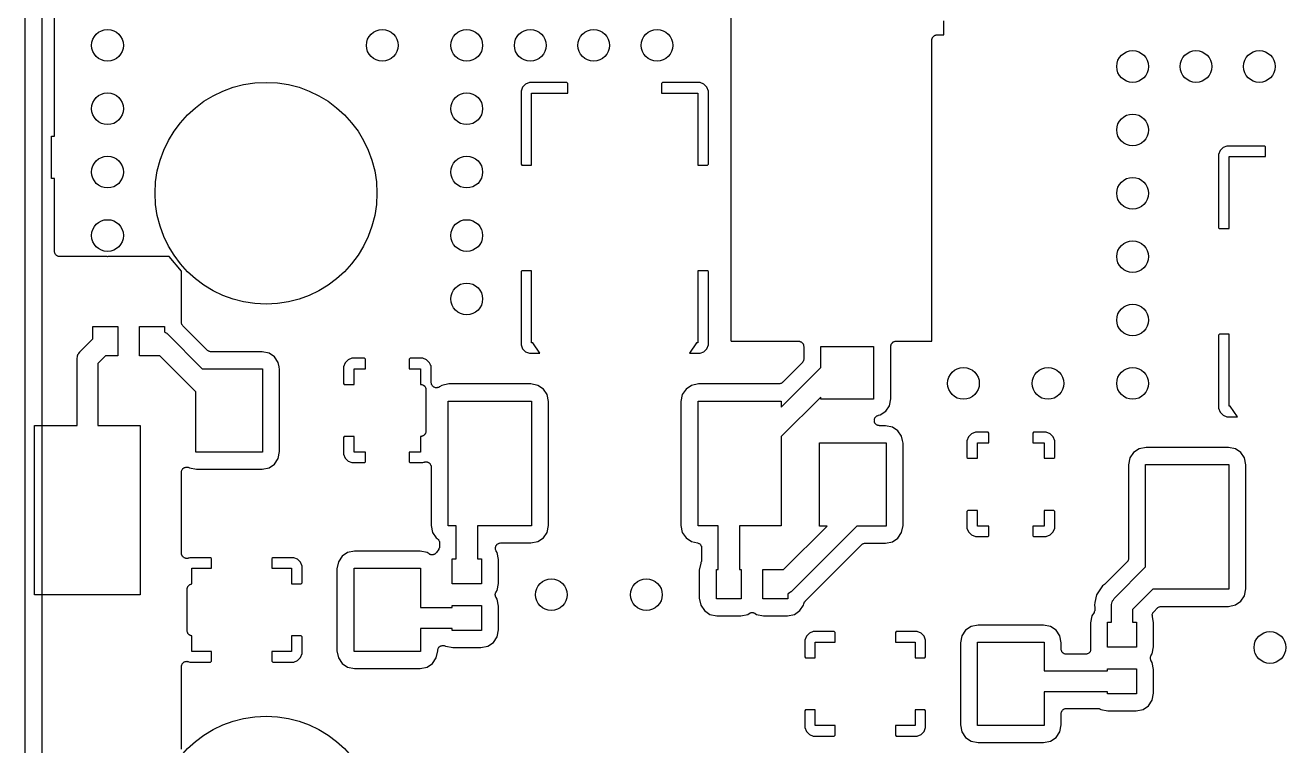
# Model space of a CAD drawing. Extents: x 126.9 to 152.5, y -81.4 to -55.8.
# Drawn here: x 126.9 to 142.05, y -71.41 to -62.75 of the extents above; entities that cross this region are included whole.
import ezdxf

# ---------------------------------------------------------------- set-up
doc = ezdxf.new("R2010")
doc.units = 0
doc.header["$MEASUREMENT"] = 0
doc.layers.add('BLACK', color=7, linetype='CONTINUOUS')

msp = doc.modelspace()

# ---------------------------------------------------------------- linework, layer by layer
at = {"layer": 'BLACK', "linetype": 'CONTINUOUS'}
for p, q in [((126.9, -80.0122), (126.9, -57.1478)), ((127.1, -57.1587), (127.1, -80.0056)), ((127.252, -64.0842), (127.252, -57.1776)), ((135.382, -62.3525), (135.382, -66.5417)), ((137.938, -62.865), (137.938, -62.6975)), ((137.832, -62.8716), (137.837, -62.8688)), ((137.837, -62.8688), (137.842, -62.8679)), ((137.842, -62.8679), (137.847, -62.866)), ((137.847, -62.866), (137.853, -62.866)), ((137.853, -62.866), (137.858, -62.865)), ((137.858, -62.865), (137.938, -62.865)), ((137.795, -62.9285), (137.796, -62.923)), ((137.795, -66.5417), (137.795, -62.9285)), ((137.796, -62.9175), (137.798, -62.9123)), ((137.796, -62.923), (137.796, -62.9175)), ((137.798, -62.9123), (137.799, -62.9068)), ((137.799, -62.9068), (137.802, -62.902)), ((137.802, -62.902), (137.804, -62.8968)), ((137.804, -62.8968), (137.807, -62.8925)), ((137.807, -62.8925), (137.81, -62.8877)), ((137.81, -62.8877), (137.814, -62.8841)), ((137.814, -62.8841), (137.818, -62.8799)), ((137.818, -62.8799), (137.822, -62.8771)), ((137.822, -62.8771), (137.827, -62.8735)), ((137.827, -62.8735), (137.832, -62.8716)), ((132.914, -63.4596), (132.878, -63.4954)), ((132.96, -63.4403), (132.914, -63.4596)), ((133.411, -63.4403), (132.96, -63.4403)), ((133.422, -63.4507), (133.411, -63.4403)), ((133.422, -63.5673), (133.422, -63.4507)), ((134.559, -63.4403), (134.548, -63.4507)), ((134.548, -63.4507), (134.548, -63.5673)), ((135.01, -63.4403), (134.559, -63.4403)), ((135.056, -63.4596), (135.01, -63.4403)), ((135.092, -63.4954), (135.056, -63.4596)), ((132.878, -63.4954), (132.859, -63.542)), ((132.859, -63.542), (132.859, -64.4218)), ((132.986, -64.4322), (132.986, -63.5673)), ((132.986, -63.5673), (133.422, -63.5673)), ((134.548, -63.5673), (134.984, -63.5673)), ((134.984, -63.5673), (134.984, -64.4322)), ((135.111, -63.542), (135.092, -63.4954)), ((135.111, -64.4218), (135.111, -63.542)), ((127.216, -64.5922), (127.216, -64.0842)), ((127.216, -64.0842), (127.252, -64.0842)), ((141.296, -64.2216), (141.26, -64.2574)), ((141.342, -64.2023), (141.296, -64.2216)), ((141.793, -64.2023), (141.342, -64.2023)), ((141.804, -64.2127), (141.793, -64.2023)), ((141.804, -64.3293), (141.804, -64.2127)), ((141.26, -64.2574), (141.241, -64.304)), ((141.241, -64.304), (141.241, -65.1838)), ((141.368, -65.1942), (141.368, -64.3293)), ((141.368, -64.3293), (141.804, -64.3293)), ((132.859, -64.4218), (132.869, -64.4322)), ((132.869, -64.4322), (132.986, -64.4322)), ((134.984, -64.4322), (135.101, -64.4322)), ((135.101, -64.4322), (135.111, -64.4218)), ((127.252, -64.5922), (127.216, -64.5922)), ((127.252, -65.4685), (127.252, -64.5922)), ((141.241, -65.1838), (141.251, -65.1942)), ((141.251, -65.1942), (141.368, -65.1942)), ((127.253, -65.474), (127.252, -65.4685)), ((127.253, -65.4795), (127.253, -65.474)), ((127.255, -65.4847), (127.253, -65.4795)), ((127.256, -65.4902), (127.255, -65.4847)), ((127.259, -65.495), (127.256, -65.4902)), ((127.261, -65.5002), (127.259, -65.495)), ((127.264, -65.5045), (127.261, -65.5002)), ((127.267, -65.5093), (127.264, -65.5045)), ((127.272, -65.5129), (127.267, -65.5093)), ((127.275, -65.5171), (127.272, -65.5129)), ((127.28, -65.5199), (127.275, -65.5171)), ((127.284, -65.5235), (127.28, -65.5199)), ((127.289, -65.5254), (127.284, -65.5235)), ((127.294, -65.5282), (127.289, -65.5254)), ((127.3, -65.5291), (127.294, -65.5282)), ((127.305, -65.531), (127.3, -65.5291)), ((127.31, -65.531), (127.305, -65.531)), ((127.316, -65.532), (127.31, -65.531)), ((127.883, -65.532), (127.316, -65.532)), ((127.889, -65.533), (127.883, -65.532)), ((127.895, -65.532), (127.889, -65.533)), ((128.631, -65.532), (127.895, -65.532)), ((128.778, -65.7077), (128.631, -65.532)), ((128.778, -66.3212), (128.778, -65.7077)), ((132.869, -65.7022), (132.859, -65.7126)), ((132.859, -65.7126), (132.859, -66.5923)), ((132.986, -65.7022), (132.869, -65.7022)), ((132.986, -66.5416), (132.986, -65.7022)), ((134.984, -65.7022), (134.984, -66.5416)), ((135.101, -65.7022), (134.984, -65.7022)), ((135.111, -65.7126), (135.101, -65.7022)), ((135.111, -66.5923), (135.111, -65.7126)), ((128.778, -66.3239), (128.778, -66.3212)), ((128.778, -66.3267), (128.778, -66.3239)), ((128.78, -66.3347), (128.778, -66.3267)), ((128.782, -66.3429), (128.78, -66.3347)), ((128.783, -66.3453), (128.782, -66.3429)), ((128.784, -66.348), (128.783, -66.3453)), ((128.789, -66.3548), (128.784, -66.348)), ((128.793, -66.362), (128.789, -66.3548)), ((127.713, -66.5212), (127.713, -66.373)), ((127.713, -66.373), (128.013, -66.373)), ((128.013, -66.373), (128.013, -66.723)), ((128.273, -66.723), (128.273, -66.373)), ((128.273, -66.373), (128.573, -66.373)), ((128.573, -66.373), (128.573, -66.435)), ((128.573, -66.435), (128.585, -66.4437)), ((128.585, -66.4437), (128.6, -66.4519)), ((128.6, -66.4519), (128.603, -66.4561)), ((128.603, -66.4561), (128.605, -66.4577)), ((128.605, -66.4577), (129.028, -66.8807)), ((128.795, -66.3638), (128.793, -66.362)), ((128.797, -66.3661), (128.795, -66.3638)), ((129.088, -66.657), (128.797, -66.3661)), ((141.251, -66.4642), (141.241, -66.4746)), ((141.241, -66.4746), (141.241, -67.3543)), ((141.368, -66.4642), (141.251, -66.4642)), ((141.368, -67.3036), (141.368, -66.4642)), ((127.557, -66.6768), (127.713, -66.5212)), ((129.09, -66.6586), (129.088, -66.657)), ((132.859, -66.5923), (132.878, -66.639)), ((132.878, -66.639), (132.914, -66.6747)), ((132.986, -66.5436), (132.984, -66.5416)), ((132.984, -66.5416), (132.986, -66.5416)), ((132.986, -66.567), (132.986, -66.5436)), ((133.001, -66.567), (132.986, -66.567)), ((133.086, -66.694), (133.001, -66.567)), ((134.969, -66.567), (134.884, -66.694)), ((134.984, -66.567), (134.969, -66.567)), ((134.984, -66.5416), (134.986, -66.5416)), ((134.986, -66.5416), (134.984, -66.5436)), ((134.984, -66.5436), (134.984, -66.567)), ((135.056, -66.6747), (135.092, -66.639)), ((135.092, -66.639), (135.111, -66.5923)), ((135.382, -66.5417), (135.383, -66.547)), ((135.383, -66.547), (135.388, -66.548)), ((135.388, -66.548), (136.193, -66.548)), ((136.193, -66.548), (136.198, -66.549)), ((136.198, -66.549), (136.204, -66.549)), ((136.204, -66.549), (136.209, -66.5509)), ((136.209, -66.5509), (136.215, -66.5518)), ((136.215, -66.5518), (136.219, -66.5546)), ((136.219, -66.5546), (136.225, -66.5565)), ((136.225, -66.5565), (136.229, -66.5601)), ((136.229, -66.5601), (136.234, -66.5629)), ((136.234, -66.5629), (136.237, -66.5671)), ((136.237, -66.5671), (136.241, -66.5707)), ((136.241, -66.5707), (136.244, -66.5755)), ((136.244, -66.5755), (136.248, -66.5797)), ((136.248, -66.5797), (136.25, -66.585)), ((136.25, -66.585), (136.253, -66.5898)), ((136.253, -66.5898), (136.253, -66.5953)), ((136.253, -66.5953), (136.255, -66.6005)), ((136.255, -66.6005), (136.255, -66.606)), ((136.255, -66.606), (136.256, -66.6115)), ((136.256, -66.6115), (136.256, -66.7625)), ((136.462, -66.8665), (136.462, -66.6115)), ((136.462, -66.6115), (137.096, -66.6115)), ((137.096, -66.6115), (137.096, -67.2465)), ((137.302, -66.6115), (137.303, -66.606)), ((137.302, -67.2402), (137.302, -66.6115)), ((137.303, -66.6005), (137.305, -66.5953)), ((137.303, -66.606), (137.303, -66.6005)), ((137.305, -66.5898), (137.308, -66.585)), ((137.305, -66.5953), (137.305, -66.5898)), ((137.308, -66.585), (137.31, -66.5797)), ((137.31, -66.5797), (137.314, -66.5755)), ((137.314, -66.5755), (137.317, -66.5707)), ((137.317, -66.5707), (137.321, -66.5671)), ((137.321, -66.5671), (137.324, -66.5629)), ((137.324, -66.5629), (137.329, -66.5601)), ((137.329, -66.5601), (137.333, -66.5565)), ((137.333, -66.5565), (137.339, -66.5546)), ((137.339, -66.5546), (137.343, -66.5518)), ((137.343, -66.5518), (137.349, -66.5509)), ((137.349, -66.5509), (137.354, -66.549)), ((137.354, -66.549), (137.36, -66.549)), ((137.36, -66.549), (137.365, -66.548)), ((137.365, -66.548), (137.789, -66.548)), ((137.789, -66.548), (137.794, -66.547)), ((137.794, -66.547), (137.795, -66.5417)), ((127.523, -66.7524), (127.527, -66.7365)), ((127.523, -66.7579), (127.523, -66.7524)), ((127.523, -66.7606), (127.523, -66.7579)), ((127.523, -67.564), (127.523, -66.7606)), ((127.527, -66.7365), (127.53, -66.7204)), ((127.53, -66.7204), (127.533, -66.7156)), ((127.533, -66.7156), (127.534, -66.7103)), ((127.534, -66.7103), (127.543, -66.6968)), ((127.543, -66.6968), (127.552, -66.6826)), ((127.552, -66.6826), (127.556, -66.6791)), ((127.556, -66.6791), (127.557, -66.6768)), ((127.865, -66.723), (127.773, -66.8151)), ((128.013, -66.723), (127.865, -66.723)), ((128.517, -66.723), (128.273, -66.723)), ((128.952, -67.1578), (128.517, -66.723)), ((129.092, -66.6607), (129.09, -66.6586)), ((129.099, -66.6649), (129.092, -66.6607)), ((129.106, -66.6696), (129.099, -66.6649)), ((129.108, -66.6704), (129.106, -66.6696)), ((129.111, -66.6717), (129.108, -66.6704)), ((129.119, -66.6732), (129.111, -66.6717)), ((129.127, -66.6753), (129.119, -66.6732)), ((129.13, -66.6751), (129.127, -66.6753)), ((129.132, -66.6756), (129.13, -66.6751)), ((129.746, -66.6756), (129.132, -66.6756)), ((129.83, -66.6923), (129.746, -66.6756)), ((129.896, -66.7365), (129.83, -66.6923)), ((129.94, -66.8027), (129.896, -66.7365)), ((129.951, -66.8552), (129.94, -66.8027)), ((130.744, -66.8088), (130.725, -66.8555)), ((130.78, -66.7731), (130.744, -66.8088)), ((130.827, -66.7537), (130.78, -66.7731)), ((130.978, -66.7537), (130.827, -66.7537)), ((130.988, -66.7642), (130.978, -66.7537)), ((130.988, -66.8807), (130.988, -66.7642)), ((131.526, -66.7537), (131.515, -66.7642)), ((131.515, -66.7642), (131.515, -66.8807)), ((131.677, -66.7537), (131.526, -66.7537)), ((131.724, -66.7731), (131.677, -66.7537)), ((131.76, -66.8088), (131.724, -66.7731)), ((131.77, -66.8339), (131.76, -66.8088)), ((132.914, -66.6747), (132.96, -66.694)), ((132.96, -66.694), (133.086, -66.694)), ((134.884, -66.694), (135.01, -66.694)), ((135.01, -66.694), (135.056, -66.6747)), ((136.238, -66.8074), (136.001, -67.0443)), ((136.239, -66.8052), (136.238, -66.8074)), ((136.241, -66.8034), (136.239, -66.8052)), ((136.246, -66.7962), (136.241, -66.8034)), ((136.25, -66.7894), (136.246, -66.7962)), ((136.251, -66.7867), (136.25, -66.7894)), ((136.253, -66.7843), (136.251, -66.7867)), ((136.254, -66.7761), (136.253, -66.7843)), ((136.256, -66.7681), (136.254, -66.7761)), ((136.256, -66.7625), (136.256, -66.7653)), ((136.256, -66.7653), (136.256, -66.7681)), ((127.773, -66.8151), (127.773, -67.564)), ((129.028, -66.8807), (129.752, -66.8807)), ((129.752, -66.8807), (129.752, -67.8815)), ((129.957, -66.887), (129.951, -66.8552)), ((129.957, -67.8752), (129.957, -66.887)), ((130.725, -66.8555), (130.725, -67.057)), ((130.852, -67.0674), (130.852, -66.8807)), ((130.852, -66.8807), (130.988, -66.8807)), ((131.515, -66.8807), (131.652, -66.8807)), ((131.652, -66.8807), (131.652, -67.0674)), ((131.772, -66.8374), (131.77, -66.8339)), ((131.774, -66.8414), (131.772, -66.8374)), ((131.778, -66.8467), (131.774, -66.8414)), ((131.779, -66.8479), (131.778, -66.8467)), ((131.779, -67.0454), (131.779, -66.8479)), ((135.987, -67.3415), (136.462, -66.8665)), ((130.725, -67.057), (130.735, -67.0674)), ((130.735, -67.0674), (130.852, -67.0674)), ((131.652, -67.0674), (131.657, -67.0684)), ((131.657, -67.0684), (131.663, -67.0684)), ((131.663, -67.0684), (131.668, -67.0703)), ((131.668, -67.0703), (131.674, -67.0713)), ((131.674, -67.0713), (131.679, -67.074)), ((131.679, -67.074), (131.684, -67.0759)), ((131.684, -67.0759), (131.688, -67.0795)), ((131.688, -67.0795), (131.693, -67.0823)), ((131.693, -67.0823), (131.696, -67.0865)), ((131.696, -67.0865), (131.701, -67.0901)), ((131.701, -67.0901), (131.703, -67.0949)), ((131.703, -67.0949), (131.707, -67.0992)), ((131.707, -67.0992), (131.709, -67.1044)), ((131.709, -67.1044), (131.712, -67.1092)), ((131.712, -67.1092), (131.713, -67.1147)), ((131.779, -67.0474), (131.779, -67.0454)), ((131.779, -67.0495), (131.779, -67.0474)), ((131.781, -67.0583), (131.779, -67.0495)), ((131.783, -67.0671), (131.781, -67.0583)), ((131.784, -67.0689), (131.783, -67.0671)), ((131.784, -67.0709), (131.784, -67.0689)), ((131.789, -67.0784), (131.784, -67.0709)), ((131.794, -67.0862), (131.789, -67.0784)), ((131.795, -67.0875), (131.794, -67.0862)), ((131.797, -67.0893), (131.795, -67.0875)), ((131.804, -67.0946), (131.797, -67.0893)), ((131.811, -67.1004), (131.804, -67.0946)), ((131.813, -67.1011), (131.811, -67.1004)), ((131.814, -67.1023), (131.813, -67.1011)), ((131.823, -67.1048), (131.814, -67.1023)), ((131.831, -67.1079), (131.823, -67.1048)), ((131.834, -67.1079), (131.831, -67.1079)), ((131.836, -67.1085), (131.834, -67.1079)), ((131.845, -67.1079), (131.836, -67.1085)), ((131.854, -67.1079), (131.845, -67.1079)), ((131.856, -67.1072), (131.854, -67.1079)), ((131.858, -67.1071), (131.856, -67.1072)), ((131.866, -67.1034), (131.858, -67.1071)), ((131.874, -67.1004), (131.866, -67.1034)), ((131.876, -67.099), (131.874, -67.1004)), ((131.878, -67.0982), (131.876, -67.099)), ((131.905, -67.0797), (131.878, -67.0982)), ((131.99, -67.0629), (131.905, -67.0797)), ((132.978, -67.0629), (131.99, -67.0629)), ((133.062, -67.0797), (132.978, -67.0629)), ((133.128, -67.1239), (133.062, -67.0797)), ((134.908, -67.0797), (134.842, -67.1239)), ((134.992, -67.0629), (134.908, -67.0797)), ((135.956, -67.0629), (134.992, -67.0629)), ((135.959, -67.0624), (135.956, -67.0629)), ((135.961, -67.0627), (135.959, -67.0624)), ((135.969, -67.0605), (135.961, -67.0627)), ((135.978, -67.0591), (135.969, -67.0605)), ((135.98, -67.0577), (135.978, -67.0591)), ((135.983, -67.057), (135.98, -67.0577)), ((135.99, -67.0522), (135.983, -67.057)), ((135.997, -67.0481), (135.99, -67.0522)), ((135.999, -67.0459), (135.997, -67.0481)), ((136.001, -67.0443), (135.999, -67.0459)), ((128.952, -67.8815), (128.952, -67.1578)), ((131.713, -67.1147), (131.715, -67.1199)), ((131.715, -67.1199), (131.715, -67.1255)), ((131.715, -67.1255), (131.716, -67.1309)), ((131.716, -67.1309), (131.716, -67.6313)), ((133.173, -67.1901), (133.128, -67.1239)), ((133.189, -67.2743), (133.173, -67.1901)), ((134.797, -67.1901), (134.781, -67.2743)), ((134.842, -67.1239), (134.797, -67.1901)), ((136.462, -67.2201), (135.987, -67.6951)), ((136.462, -67.2465), (136.462, -67.2201)), ((137.096, -67.2465), (136.462, -67.2465)), ((137.285, -67.3245), (137.302, -67.2402)), ((131.983, -68.7692), (131.983, -67.2681)), ((131.983, -67.2681), (132.984, -67.2681)), ((132.984, -67.2681), (132.984, -68.7692)), ((133.189, -68.763), (133.189, -67.2743)), ((134.781, -67.2743), (134.781, -68.763)), ((134.986, -68.7692), (134.986, -67.2681)), ((134.986, -67.2681), (135.987, -67.2681)), ((135.987, -67.2681), (135.987, -67.3415)), ((137.175, -67.4349), (137.241, -67.3907)), ((137.241, -67.3907), (137.285, -67.3245)), ((141.241, -67.3543), (141.26, -67.401)), ((141.26, -67.401), (141.296, -67.4367)), ((141.368, -67.3056), (141.366, -67.3036)), ((141.366, -67.3036), (141.368, -67.3036)), ((141.368, -67.329), (141.368, -67.3056)), ((141.383, -67.329), (141.368, -67.329)), ((141.468, -67.456), (141.383, -67.329)), ((127.013, -69.596), (127.013, -67.564)), ((127.013, -67.564), (127.523, -67.564)), ((127.773, -67.564), (128.283, -67.564)), ((128.283, -67.564), (128.283, -69.596)), ((137.104, -67.5025), (137.105, -67.4963)), ((137.105, -67.5072), (137.104, -67.5025)), ((137.105, -67.4901), (137.106, -67.4855)), ((137.105, -67.4963), (137.105, -67.4901)), ((137.105, -67.5121), (137.105, -67.5072)), ((137.107, -67.518), (137.105, -67.5121)), ((137.106, -67.4855), (137.107, -67.4807)), ((137.107, -67.4807), (137.11, -67.4752)), ((137.108, -67.5241), (137.107, -67.518)), ((137.111, -67.5283), (137.108, -67.5241)), ((137.11, -67.4752), (137.112, -67.4693)), ((137.112, -67.5328), (137.111, -67.5283)), ((137.112, -67.4693), (137.115, -67.4656)), ((137.116, -67.5376), (137.112, -67.5328)), ((137.115, -67.4656), (137.118, -67.4613)), ((137.12, -67.5429), (137.116, -67.5376)), ((137.118, -67.4613), (137.122, -67.4572)), ((137.123, -67.546), (137.12, -67.5429)), ((137.122, -67.4572), (137.126, -67.4524)), ((137.126, -67.5497), (137.123, -67.546)), ((137.126, -67.4524), (137.131, -67.45)), ((137.132, -67.5528), (137.126, -67.5497)), ((137.131, -67.45), (137.134, -67.4468)), ((137.137, -67.5568), (137.132, -67.5528)), ((137.134, -67.4468), (137.14, -67.4445)), ((137.141, -67.5583), (137.137, -67.5568)), ((137.14, -67.4445), (137.146, -67.4414)), ((137.146, -67.5607), (137.141, -67.5583)), ((137.146, -67.4414), (137.15, -67.4406)), ((137.152, -67.5618), (137.146, -67.5607)), ((137.15, -67.4406), (137.155, -67.4388)), ((137.158, -67.5638), (137.152, -67.5618)), ((137.155, -67.4388), (137.175, -67.4349)), ((137.163, -67.5637), (137.158, -67.5638)), ((137.167, -67.5646), (137.163, -67.5637)), ((137.239, -67.5646), (137.167, -67.5646)), ((137.323, -67.5813), (137.239, -67.5646)), ((141.296, -67.4367), (141.342, -67.456)), ((141.342, -67.456), (141.468, -67.456)), ((130.735, -67.6948), (130.725, -67.7052)), ((130.725, -67.7052), (130.725, -67.9068)), ((130.852, -67.6948), (130.735, -67.6948)), ((130.852, -67.8815), (130.852, -67.6948)), ((131.657, -67.6938), (131.652, -67.6948)), ((131.652, -67.6948), (131.652, -67.8815)), ((131.663, -67.6938), (131.657, -67.6938)), ((131.668, -67.6919), (131.663, -67.6938)), ((131.674, -67.691), (131.668, -67.6919)), ((131.679, -67.6882), (131.674, -67.691)), ((131.684, -67.6863), (131.679, -67.6882)), ((131.688, -67.6827), (131.684, -67.6863)), ((131.693, -67.68), (131.688, -67.6827)), ((131.696, -67.6757), (131.693, -67.68)), ((131.701, -67.6721), (131.696, -67.6757)), ((131.703, -67.6673), (131.701, -67.6721)), ((131.707, -67.6631), (131.703, -67.6673)), ((131.709, -67.6578), (131.707, -67.6631)), ((131.712, -67.653), (131.709, -67.6578)), ((131.713, -67.6476), (131.712, -67.653)), ((131.715, -67.6423), (131.713, -67.6476)), ((131.716, -67.6313), (131.715, -67.6368)), ((131.715, -67.6368), (131.715, -67.6423)), ((135.987, -67.6951), (135.987, -68.7692)), ((137.389, -67.6255), (137.323, -67.5813)), ((137.433, -67.6917), (137.389, -67.6255)), ((137.444, -67.7442), (137.433, -67.6917)), ((138.237, -67.6978), (138.218, -67.7445)), ((138.273, -67.6621), (138.237, -67.6978)), ((138.32, -67.6427), (138.273, -67.6621)), ((138.471, -67.6427), (138.32, -67.6427)), ((138.481, -67.6532), (138.471, -67.6427)), ((138.481, -67.7697), (138.481, -67.6532)), ((139.019, -67.6427), (139.008, -67.6532)), ((139.008, -67.6532), (139.008, -67.7697)), ((139.17, -67.6427), (139.019, -67.6427)), ((139.217, -67.6621), (139.17, -67.6427)), ((139.253, -67.6978), (139.217, -67.6621)), ((139.272, -67.7445), (139.253, -67.6978)), ((136.445, -68.7705), (136.445, -67.7697)), ((136.445, -67.7697), (137.245, -67.7697)), ((137.245, -67.7697), (137.245, -68.7705)), ((137.45, -67.776), (137.444, -67.7442)), ((137.45, -68.7642), (137.45, -67.776)), ((138.218, -67.7445), (138.218, -67.946)), ((138.345, -67.9564), (138.345, -67.7697)), ((138.345, -67.7697), (138.481, -67.7697)), ((139.008, -67.7697), (139.145, -67.7697)), ((139.145, -67.7697), (139.145, -67.9564)), ((139.272, -67.946), (139.272, -67.7445)), ((140.287, -67.8417), (140.221, -67.8859)), ((140.372, -67.8249), (140.287, -67.8417)), ((141.36, -67.8249), (140.372, -67.8249)), ((141.444, -67.8417), (141.36, -67.8249)), ((141.51, -67.8859), (141.444, -67.8417)), ((129.752, -67.8815), (128.952, -67.8815)), ((129.896, -68.0257), (129.94, -67.9595)), ((129.94, -67.9595), (129.957, -67.8752)), ((130.725, -67.9068), (130.744, -67.9534)), ((130.744, -67.9534), (130.78, -67.9892)), ((130.78, -67.9892), (130.827, -68.0085)), ((130.827, -68.0085), (130.978, -68.0085)), ((130.988, -67.8815), (130.852, -67.8815)), ((130.978, -68.0085), (130.988, -67.9981)), ((130.988, -67.9981), (130.988, -67.8815)), ((131.652, -67.8815), (131.515, -67.8815)), ((131.515, -67.8815), (131.515, -67.9981)), ((131.515, -67.9981), (131.526, -68.0085)), ((131.526, -68.0085), (131.677, -68.0085)), ((131.677, -68.0085), (131.691, -68.003)), ((131.691, -68.003), (131.697, -68.0015)), ((131.697, -68.0015), (131.704, -67.9991)), ((131.704, -67.9991), (131.708, -67.9991)), ((131.708, -67.9991), (131.712, -67.9982)), ((131.712, -67.9982), (131.719, -67.9991)), ((131.719, -67.9991), (131.726, -67.9991)), ((131.726, -67.9991), (131.73, -68.0006)), ((131.73, -68.0006), (131.734, -68.0011)), ((131.734, -68.0011), (131.74, -68.0043)), ((131.74, -68.0043), (131.747, -68.0067)), ((131.747, -68.0067), (131.75, -68.0094)), ((131.75, -68.0094), (131.753, -68.0113)), ((131.753, -68.0113), (131.758, -68.0164)), ((131.758, -68.0164), (131.763, -68.0209)), ((131.763, -68.0209), (131.766, -68.0245)), ((138.218, -67.946), (138.228, -67.9564)), ((138.228, -67.9564), (138.345, -67.9564)), ((139.145, -67.9564), (139.262, -67.9564)), ((139.262, -67.9564), (139.272, -67.946)), ((140.177, -67.9521), (140.16, -68.0363)), ((140.221, -67.8859), (140.177, -67.9521)), ((141.555, -67.9521), (141.51, -67.8859)), ((141.571, -68.0363), (141.555, -67.9521)), ((128.778, -68.1204), (128.78, -68.1117)), ((128.778, -68.1225), (128.778, -68.1204)), ((128.778, -68.1246), (128.778, -68.1225)), ((128.778, -69.0976), (128.778, -68.1246)), ((128.78, -68.1117), (128.782, -68.1029)), ((128.782, -68.1029), (128.783, -68.101)), ((128.783, -68.099), (128.788, -68.0915)), ((128.783, -68.101), (128.783, -68.099)), ((128.788, -68.0915), (128.793, -68.0838)), ((128.793, -68.0838), (128.794, -68.0824)), ((128.794, -68.0824), (128.796, -68.0807)), ((128.796, -68.0807), (128.803, -68.0754)), ((128.803, -68.0754), (128.81, -68.0696)), ((128.81, -68.0696), (128.812, -68.0689)), ((128.812, -68.0689), (128.813, -68.0676)), ((128.813, -68.0676), (128.822, -68.0651)), ((128.822, -68.0651), (128.83, -68.062)), ((128.83, -68.062), (128.833, -68.062)), ((128.833, -68.062), (128.835, -68.0615)), ((128.835, -68.0615), (128.844, -68.062)), ((128.844, -68.062), (128.853, -68.062)), ((128.853, -68.062), (128.854, -68.0628)), ((128.854, -68.0628), (128.857, -68.0629)), ((128.857, -68.0629), (128.865, -68.0665)), ((128.865, -68.0665), (128.873, -68.0696)), ((128.873, -68.0696), (128.874, -68.0698)), ((128.874, -68.0698), (128.958, -68.0867)), ((128.958, -68.0867), (129.746, -68.0867)), ((129.746, -68.0867), (129.83, -68.0699)), ((129.83, -68.0699), (129.896, -68.0257)), ((131.766, -68.0245), (131.768, -68.0276)), ((131.768, -68.0276), (131.771, -68.034)), ((131.771, -68.034), (131.774, -68.04)), ((131.774, -68.04), (131.775, -68.0441)), ((131.775, -68.0441), (131.777, -68.0479)), ((131.777, -68.0479), (131.777, -68.0549)), ((131.777, -68.0549), (131.778, -68.0617)), ((131.778, -68.0617), (131.778, -68.763)), ((140.16, -68.0363), (140.16, -69.1578)), ((140.365, -69.2617), (140.365, -68.0301)), ((140.365, -68.0301), (141.366, -68.0301)), ((141.366, -68.0301), (141.366, -69.5312)), ((141.571, -69.525), (141.571, -68.0363)), ((138.228, -68.5838), (138.218, -68.5942)), ((138.218, -68.5942), (138.218, -68.7958)), ((138.345, -68.5838), (138.228, -68.5838)), ((138.345, -68.7705), (138.345, -68.5838)), ((139.145, -68.5838), (139.145, -68.7705)), ((139.262, -68.5838), (139.145, -68.5838)), ((139.272, -68.5942), (139.262, -68.5838)), ((139.272, -68.7958), (139.272, -68.5942)), ((131.778, -68.763), (131.795, -68.8473)), ((132.08, -68.7692), (131.983, -68.7692)), ((132.08, -69.166), (132.08, -68.7692)), ((132.984, -68.7692), (132.334, -68.7692)), ((132.334, -68.7692), (132.334, -69.166)), ((133.173, -68.8473), (133.189, -68.763)), ((134.781, -68.763), (134.797, -68.8473)), ((135.229, -68.7692), (134.986, -68.7692)), ((135.229, -69.294), (135.229, -68.7692)), ((135.987, -68.7692), (135.483, -68.7692)), ((135.483, -68.7692), (135.483, -69.294)), ((136.012, -69.294), (136.536, -68.7705)), ((136.895, -68.7705), (136.105, -69.5607)), ((136.536, -68.7705), (136.445, -68.7705)), ((137.245, -68.7705), (136.895, -68.7705)), ((137.433, -68.8485), (137.45, -68.7642)), ((138.481, -68.7705), (138.345, -68.7705)), ((138.481, -68.8871), (138.481, -68.7705)), ((139.145, -68.7705), (139.008, -68.7705)), ((139.008, -68.7705), (139.008, -68.8871)), ((131.795, -68.8473), (131.839, -68.9134)), ((131.839, -68.9134), (131.852, -68.9218)), ((131.852, -68.9218), (131.858, -68.928)), ((131.858, -68.928), (131.865, -68.9337)), ((133.062, -68.9576), (133.128, -68.9134)), ((133.128, -68.9134), (133.173, -68.8473)), ((134.797, -68.8473), (134.842, -68.9134)), ((134.842, -68.9134), (134.908, -68.9576)), ((137.323, -68.9589), (137.389, -68.9147)), ((137.389, -68.9147), (137.433, -68.8485)), ((138.218, -68.7958), (138.237, -68.8424)), ((138.237, -68.8424), (138.273, -68.8782)), ((138.273, -68.8782), (138.32, -68.8975)), ((138.32, -68.8975), (138.471, -68.8975)), ((138.471, -68.8975), (138.481, -68.8871)), ((139.008, -68.8871), (139.019, -68.8975)), ((139.019, -68.8975), (139.17, -68.8975)), ((139.17, -68.8975), (139.217, -68.8782)), ((139.217, -68.8782), (139.253, -68.8424)), ((139.253, -68.8424), (139.272, -68.7958)), ((130.858, -69.0733), (130.774, -69.0901)), ((131.646, -69.0733), (130.858, -69.0733)), ((131.73, -69.0901), (131.646, -69.0733)), ((131.869, -69.0495), (131.843, -69.0891)), ((131.865, -68.9337), (131.866, -68.9356)), ((131.866, -68.9356), (131.868, -68.937)), ((131.868, -68.937), (131.872, -68.9451)), ((131.872, -69.0425), (131.869, -69.0495)), ((131.872, -68.9451), (131.876, -68.9528)), ((131.876, -69.0359), (131.872, -69.0425)), ((131.876, -68.9528), (131.877, -68.9549)), ((131.877, -69.0325), (131.876, -69.0359)), ((131.877, -68.9549), (131.877, -68.9568)), ((131.877, -68.9568), (131.878, -68.9657)), ((131.878, -69.0293), (131.877, -69.0325)), ((131.878, -68.9657), (131.88, -68.9746)), ((131.879, -69.0217), (131.878, -69.0293)), ((131.88, -69.0142), (131.879, -69.0217)), ((131.88, -68.9746), (131.88, -69.0142)), ((132.55, -69.031), (132.551, -69.029)), ((132.551, -69.0399), (132.55, -69.031)), ((132.551, -69.0269), (132.554, -69.0184)), ((132.551, -69.029), (132.551, -69.0269)), ((132.551, -69.0489), (132.551, -69.0399)), ((132.551, -69.0509), (132.551, -69.0489)), ((132.552, -69.053), (132.551, -69.0509)), ((132.555, -69.0612), (132.552, -69.053)), ((132.554, -69.0184), (132.556, -69.0098)), ((132.558, -69.0696), (132.555, -69.0612)), ((132.556, -69.0098), (132.558, -69.0081)), ((132.558, -69.0061), (132.564, -68.9993)), ((132.558, -69.0081), (132.558, -69.0061)), ((132.56, -69.0712), (132.558, -69.0696)), ((132.561, -69.0732), (132.56, -69.0712)), ((132.57, -69.088), (132.561, -69.0732)), ((132.564, -68.9993), (132.569, -68.992)), ((132.569, -68.992), (132.571, -68.9909)), ((132.571, -68.9909), (132.572, -68.9892)), ((132.572, -68.9892), (132.58, -68.9848)), ((132.58, -68.9848), (132.588, -68.9798)), ((132.588, -68.9798), (132.59, -68.9793)), ((132.59, -68.9793), (132.592, -68.9782)), ((132.592, -68.9782), (132.6, -68.9767)), ((132.6, -68.9767), (132.609, -68.9745)), ((132.609, -68.9745), (132.611, -68.9748)), ((132.611, -68.9748), (132.613, -68.9744)), ((132.613, -68.9744), (132.978, -68.9744)), ((132.978, -68.9744), (133.062, -68.9576)), ((134.908, -68.9576), (134.978, -68.9716)), ((134.978, -68.9716), (134.988, -68.9753)), ((134.988, -68.9753), (134.997, -68.9789)), ((134.997, -68.9789), (134.998, -68.9793)), ((134.998, -68.9793), (134.998, -68.9796)), ((134.998, -68.9796), (135.006, -68.9864)), ((135.006, -68.9864), (135.014, -68.993)), ((135.014, -68.993), (135.014, -68.9937)), ((135.014, -68.9937), (135.015, -68.9941)), ((135.015, -68.9941), (135.02, -69.0032)), ((135.02, -69.0032), (135.025, -69.0121)), ((135.025, -69.0121), (135.025, -69.0128)), ((135.025, -69.0128), (135.026, -69.0135)), ((135.026, -69.0135), (135.027, -69.0237)), ((135.027, -69.0237), (135.029, -69.0339)), ((135.029, -69.0339), (135.029, -69.1796)), ((136.275, -69.673), (136.954, -68.9943)), ((136.954, -68.9943), (136.956, -68.9927)), ((136.956, -68.9927), (136.958, -68.9905)), ((136.958, -68.9905), (136.965, -68.9864)), ((136.965, -68.9864), (136.972, -68.9816)), ((136.972, -68.9816), (136.975, -68.9809)), ((136.975, -68.9809), (136.977, -68.9795)), ((136.977, -68.9795), (136.986, -68.9781)), ((136.986, -68.9781), (136.994, -68.9759)), ((136.994, -68.9759), (136.996, -68.9761)), ((136.996, -68.9761), (136.999, -68.9757)), ((136.999, -68.9757), (137.239, -68.9757)), ((137.239, -68.9757), (137.323, -68.9589)), ((128.779, -69.1044), (128.778, -69.0976)), ((128.78, -69.1113), (128.779, -69.1044)), ((128.781, -69.1152), (128.78, -69.1113)), ((128.782, -69.1193), (128.781, -69.1152)), ((128.785, -69.1253), (128.782, -69.1193)), ((128.788, -69.1317), (128.785, -69.1253)), ((128.791, -69.1348), (128.788, -69.1317)), ((128.793, -69.1384), (128.791, -69.1348)), ((128.798, -69.1428), (128.793, -69.1384)), ((128.803, -69.1479), (128.798, -69.1428)), ((128.807, -69.1499), (128.803, -69.1479)), ((128.81, -69.1525), (128.807, -69.1499)), ((128.816, -69.1549), (128.81, -69.1525)), ((128.822, -69.1581), (128.816, -69.1549)), ((128.827, -69.1587), (128.822, -69.1581)), ((128.83, -69.1601), (128.827, -69.1587)), ((128.837, -69.1601), (128.83, -69.1601)), ((128.844, -69.161), (128.837, -69.1601)), ((128.848, -69.1601), (128.844, -69.161)), ((128.853, -69.1601), (128.848, -69.1601)), ((128.859, -69.1577), (128.853, -69.1601)), ((128.866, -69.1562), (128.859, -69.1577)), ((128.877, -69.1515), (128.866, -69.1562)), ((129.128, -69.1515), (128.877, -69.1515)), ((129.139, -69.1619), (129.128, -69.1515)), ((129.139, -69.2785), (129.139, -69.1619)), ((129.876, -69.1515), (129.865, -69.1619)), ((129.865, -69.1619), (129.865, -69.2785)), ((130.127, -69.1515), (129.876, -69.1515)), ((130.173, -69.1708), (130.127, -69.1515)), ((130.209, -69.2066), (130.173, -69.1708)), ((130.228, -69.2532), (130.209, -69.2066)), ((130.664, -69.2005), (130.647, -69.2848)), ((130.708, -69.1343), (130.664, -69.2005)), ((130.774, -69.0901), (130.708, -69.1343)), ((131.755, -69.1066), (131.73, -69.0901)), ((131.76, -69.1089), (131.755, -69.1066)), ((131.764, -69.1119), (131.76, -69.1089)), ((131.77, -69.1133), (131.764, -69.1119)), ((131.775, -69.1155), (131.77, -69.1133)), ((131.78, -69.1159), (131.775, -69.1155)), ((131.786, -69.1172), (131.78, -69.1159)), ((131.791, -69.1166), (131.786, -69.1172)), ((131.797, -69.1169), (131.791, -69.1166)), ((131.802, -69.1154), (131.797, -69.1169)), ((131.808, -69.1148), (131.802, -69.1154)), ((131.813, -69.1123), (131.808, -69.1148)), ((131.818, -69.1108), (131.813, -69.1123)), ((131.823, -69.1075), (131.818, -69.1108)), ((131.828, -69.105), (131.823, -69.1075)), ((131.831, -69.101), (131.828, -69.105)), ((131.836, -69.0977), (131.831, -69.101)), ((131.839, -69.0931), (131.836, -69.0977)), ((131.843, -69.0891), (131.839, -69.0931)), ((132.032, -69.466), (132.032, -69.166)), ((132.032, -69.166), (132.08, -69.166)), ((132.334, -69.166), (132.382, -69.166)), ((132.382, -69.166), (132.382, -69.466)), ((132.587, -69.1723), (132.57, -69.088)), ((132.587, -69.4597), (132.587, -69.1723)), ((135.018, -69.216), (135.001, -69.3003)), ((135.021, -69.208), (135.018, -69.2149)), ((135.018, -69.2149), (135.018, -69.216)), ((135.025, -69.2014), (135.021, -69.208)), ((135.026, -69.1979), (135.025, -69.2014)), ((135.027, -69.1947), (135.026, -69.1979)), ((135.028, -69.1871), (135.027, -69.1947)), ((135.029, -69.1796), (135.028, -69.1871)), ((140.142, -69.2027), (139.878, -69.4661)), ((140.143, -69.2004), (140.142, -69.2027)), ((140.145, -69.1986), (140.143, -69.2004)), ((140.15, -69.1914), (140.145, -69.1986)), ((140.154, -69.1846), (140.15, -69.1914)), ((140.155, -69.1819), (140.154, -69.1846)), ((140.156, -69.1795), (140.155, -69.1819)), ((140.158, -69.1713), (140.156, -69.1795)), ((140.16, -69.1633), (140.158, -69.1713)), ((140.16, -69.1578), (140.16, -69.1605)), ((140.16, -69.1605), (140.16, -69.1633)), ((128.902, -69.4662), (128.902, -69.2785)), ((128.902, -69.2785), (129.139, -69.2785)), ((129.865, -69.2785), (130.101, -69.2785)), ((130.101, -69.2785), (130.101, -69.4652)), ((130.228, -69.4548), (130.228, -69.2532)), ((130.647, -69.2848), (130.647, -70.273)), ((130.852, -70.2793), (130.852, -69.2785)), ((130.852, -69.2785), (131.652, -69.2785)), ((131.652, -69.2785), (131.652, -69.749)), ((135.001, -69.3003), (135.001, -69.6377)), ((135.206, -69.644), (135.206, -69.294)), ((135.206, -69.294), (135.229, -69.294)), ((135.483, -69.294), (135.506, -69.294)), ((135.506, -69.294), (135.506, -69.644)), ((135.766, -69.4426), (135.766, -69.294)), ((135.766, -69.294), (136.012, -69.294)), ((139.991, -69.6365), (140.365, -69.2617)), ((128.847, -69.5287), (128.848, -69.5232)), ((128.847, -70.0291), (128.847, -69.5287)), ((128.848, -69.5177), (128.85, -69.5124)), ((128.848, -69.5232), (128.848, -69.5177)), ((128.85, -69.5124), (128.851, -69.507)), ((128.851, -69.507), (128.854, -69.5022)), ((128.854, -69.5022), (128.855, -69.4969)), ((128.855, -69.4969), (128.859, -69.4927)), ((128.859, -69.4927), (128.862, -69.4879)), ((128.862, -69.4879), (128.866, -69.4843)), ((128.866, -69.4843), (128.87, -69.48)), ((128.87, -69.48), (128.874, -69.4773)), ((128.874, -69.4773), (128.879, -69.4737)), ((128.879, -69.4737), (128.884, -69.4718)), ((128.884, -69.4718), (128.889, -69.469)), ((128.889, -69.469), (128.894, -69.4681)), ((128.894, -69.4681), (128.899, -69.4662)), ((128.899, -69.4662), (128.902, -69.4662)), ((130.101, -69.4652), (130.218, -69.4652)), ((130.218, -69.4652), (130.228, -69.4548)), ((132.382, -69.466), (132.032, -69.466)), ((132.57, -69.544), (132.587, -69.4597)), ((135.764, -69.4469), (135.766, -69.4426)), ((135.764, -69.4911), (135.764, -69.4469)), ((135.766, -69.4954), (135.764, -69.4911)), ((135.766, -69.644), (135.766, -69.4954)), ((139.847, -69.4887), (139.775, -69.5962)), ((139.869, -69.474), (139.847, -69.4887)), ((139.873, -69.4697), (139.869, -69.474)), ((139.878, -69.4661), (139.873, -69.4697)), ((140.45, -69.5312), (140.206, -69.7748)), ((141.366, -69.5312), (140.45, -69.5312)), ((141.555, -69.6093), (141.571, -69.525)), ((128.283, -69.596), (127.013, -69.596)), ((132.549, -69.5891), (132.55, -69.5851)), ((132.549, -69.596), (132.549, -69.5891)), ((132.549, -69.6029), (132.549, -69.596)), ((132.55, -69.6069), (132.549, -69.6029)), ((132.55, -69.5809), (132.553, -69.5746)), ((132.55, -69.5851), (132.55, -69.5809)), ((132.55, -69.6111), (132.55, -69.6069)), ((132.553, -69.6174), (132.55, -69.6111)), ((132.553, -69.5746), (132.555, -69.5679)), ((132.555, -69.6241), (132.553, -69.6174)), ((132.555, -69.5679), (132.558, -69.5645)), ((132.558, -69.6275), (132.555, -69.6241)), ((132.558, -69.5645), (132.559, -69.5607)), ((132.559, -69.6313), (132.558, -69.6275)), ((132.559, -69.5607), (132.57, -69.544)), ((132.57, -69.648), (132.559, -69.6313)), ((132.587, -69.7323), (132.57, -69.648)), ((135.001, -69.6377), (135.018, -69.722)), ((135.506, -69.644), (135.206, -69.644)), ((136.066, -69.644), (135.766, -69.644)), ((136.071, -69.5845), (136.066, -69.5858)), ((136.066, -69.5858), (136.066, -69.644)), ((136.085, -69.575), (136.071, -69.5845)), ((136.099, -69.5667), (136.085, -69.575)), ((136.103, -69.5624), (136.099, -69.5667)), ((136.105, -69.5607), (136.103, -69.5624)), ((136.264, -69.6889), (136.266, -69.6858)), ((136.266, -69.6847), (136.267, -69.6835)), ((136.266, -69.6858), (136.266, -69.6847)), ((136.267, -69.6835), (136.268, -69.6827)), ((136.268, -69.6827), (136.272, -69.6781)), ((136.272, -69.6781), (136.275, -69.673)), ((139.775, -69.5962), (139.756, -69.6912)), ((139.96, -69.6962), (139.963, -69.6801)), ((139.963, -69.6801), (139.966, -69.6753)), ((139.966, -69.6753), (139.967, -69.67)), ((139.967, -69.67), (139.977, -69.6565)), ((139.977, -69.6565), (139.985, -69.6423)), ((139.985, -69.6423), (139.989, -69.6388)), ((139.989, -69.6388), (139.991, -69.6365)), ((141.444, -69.7196), (141.51, -69.6754)), ((141.51, -69.6754), (141.555, -69.6093)), ((131.652, -69.749), (132.032, -69.749)), ((132.032, -69.749), (132.032, -69.726)), ((132.032, -69.726), (132.382, -69.726)), ((132.382, -69.726), (132.382, -70.026)), ((132.587, -70.0197), (132.587, -69.7323)), ((135.018, -69.722), (135.062, -69.7882)), ((135.062, -69.7882), (135.128, -69.8324)), ((135.128, -69.8324), (135.212, -69.8492)), ((135.5, -69.8492), (135.584, -69.8324)), ((135.584, -69.8324), (135.601, -69.8212)), ((135.601, -69.8212), (135.605, -69.8196)), ((135.605, -69.8196), (135.608, -69.8171)), ((135.608, -69.8171), (135.615, -69.8152)), ((135.615, -69.8152), (135.621, -69.8124)), ((135.621, -69.8124), (135.625, -69.8121)), ((135.625, -69.8121), (135.629, -69.8109)), ((135.629, -69.8109), (135.636, -69.8114)), ((135.636, -69.8114), (135.643, -69.8109)), ((135.643, -69.8109), (135.647, -69.8121)), ((135.647, -69.8121), (135.651, -69.8124)), ((135.651, -69.8124), (135.657, -69.8152)), ((135.657, -69.8152), (135.664, -69.8171)), ((135.664, -69.8171), (135.667, -69.8196)), ((135.667, -69.8196), (135.671, -69.8212)), ((135.671, -69.8212), (135.688, -69.8324)), ((135.688, -69.8324), (135.772, -69.8492)), ((136.06, -69.8492), (136.144, -69.8324)), ((136.144, -69.8324), (136.21, -69.7882)), ((136.21, -69.7882), (136.254, -69.722)), ((136.254, -69.722), (136.258, -69.7063)), ((136.258, -69.7036), (136.261, -69.6961)), ((136.258, -69.705), (136.258, -69.7036)), ((136.258, -69.7063), (136.258, -69.705)), ((136.261, -69.6961), (136.263, -69.6911)), ((136.263, -69.6911), (136.264, -69.6889)), ((139.745, -69.8085), (139.718, -69.85)), ((139.748, -69.8015), (139.745, -69.8085)), ((139.752, -69.795), (139.748, -69.8015)), ((139.756, -69.6912), (139.75, -69.723)), ((139.75, -69.723), (139.755, -69.7489)), ((139.753, -69.7915), (139.752, -69.795)), ((139.754, -69.7883), (139.753, -69.7915)), ((139.755, -69.7807), (139.754, -69.7883)), ((139.755, -69.7489), (139.755, -69.7551)), ((139.755, -69.7551), (139.756, -69.7613)), ((139.756, -69.7732), (139.755, -69.7807)), ((139.756, -69.6912), (139.756, -69.6912)), ((139.756, -69.7613), (139.756, -69.7732)), ((139.956, -69.7121), (139.96, -69.6962)), ((139.956, -69.7176), (139.956, -69.7121)), ((139.956, -69.7203), (139.956, -69.7176)), ((139.956, -69.928), (139.956, -69.7203)), ((140.206, -69.7748), (140.206, -69.928)), ((140.445, -69.8356), (140.448, -69.8271)), ((140.445, -69.8377), (140.445, -69.8356)), ((140.445, -69.8397), (140.445, -69.8377)), ((140.448, -69.8271), (140.451, -69.8184)), ((140.451, -69.8184), (140.452, -69.8167)), ((140.452, -69.8167), (140.453, -69.8147)), ((140.453, -69.8147), (140.458, -69.8077)), ((140.458, -69.8077), (140.463, -69.8003)), ((140.463, -69.8003), (140.509, -69.755)), ((140.509, -69.755), (140.511, -69.7534)), ((140.511, -69.7534), (140.513, -69.7512)), ((140.513, -69.7512), (140.52, -69.7471)), ((140.52, -69.7471), (140.527, -69.7423)), ((140.527, -69.7423), (140.529, -69.7416)), ((140.529, -69.7416), (140.532, -69.7402)), ((140.532, -69.7402), (140.54, -69.7388)), ((140.54, -69.7388), (140.548, -69.7366)), ((140.548, -69.7366), (140.551, -69.7369)), ((140.551, -69.7369), (140.554, -69.7364)), ((140.554, -69.7364), (141.36, -69.7364)), ((141.36, -69.7364), (141.444, -69.7196)), ((135.212, -69.8492), (135.5, -69.8492)), ((135.772, -69.8492), (136.06, -69.8492)), ((138.267, -69.9791), (138.201, -70.0233)), ((138.351, -69.9623), (138.267, -69.9791)), ((139.139, -69.9623), (138.351, -69.9623)), ((139.223, -69.9791), (139.139, -69.9623)), ((139.289, -70.0233), (139.223, -69.9791)), ((139.718, -69.85), (139.701, -69.9343)), ((139.701, -69.9343), (139.701, -70.2217)), ((139.906, -70.228), (139.906, -69.928)), ((139.906, -69.928), (139.956, -69.928)), ((140.206, -69.928), (140.256, -69.928)), ((140.256, -69.928), (140.256, -70.228)), ((140.446, -69.8486), (140.445, -69.8397)), ((140.446, -69.8576), (140.446, -69.8486)), ((140.461, -69.9343), (140.446, -69.8576)), ((140.461, -70.2217), (140.461, -69.9343)), ((128.848, -70.0345), (128.847, -70.0291)), ((128.848, -70.0401), (128.848, -70.0345)), ((128.85, -70.0453), (128.848, -70.0401)), ((128.851, -70.0508), (128.85, -70.0453)), ((128.854, -70.0556), (128.851, -70.0508)), ((128.855, -70.0608), (128.854, -70.0556)), ((128.859, -70.0651), (128.855, -70.0608)), ((128.862, -70.0699), (128.859, -70.0651)), ((128.866, -70.0735), (128.862, -70.0699)), ((128.87, -70.0777), (128.866, -70.0735)), ((128.874, -70.0805), (128.87, -70.0777)), ((128.879, -70.0841), (128.874, -70.0805)), ((128.884, -70.086), (128.879, -70.0841)), ((128.889, -70.0887), (128.884, -70.086)), ((128.894, -70.0897), (128.889, -70.0887)), ((128.899, -70.0916), (128.894, -70.0897)), ((128.902, -70.0916), (128.899, -70.0916)), ((128.902, -70.2793), (128.902, -70.0916)), ((130.101, -70.0926), (130.101, -70.2793)), ((130.218, -70.0926), (130.101, -70.0926)), ((130.228, -70.103), (130.218, -70.0926)), ((130.228, -70.3045), (130.228, -70.103)), ((132.032, -70.003), (131.652, -70.003)), ((131.652, -70.003), (131.652, -70.2793)), ((132.032, -70.026), (132.032, -70.003)), ((132.382, -70.026), (132.032, -70.026)), ((132.526, -70.1702), (132.57, -70.104)), ((132.57, -70.104), (132.587, -70.0197)), ((136.288, -70.0956), (136.268, -70.1422)), ((136.324, -70.0598), (136.288, -70.0956)), ((136.37, -70.0405), (136.324, -70.0598)), ((136.621, -70.0405), (136.37, -70.0405)), ((136.632, -70.0509), (136.621, -70.0405)), ((136.632, -70.1675), (136.632, -70.0509)), ((137.369, -70.0405), (137.358, -70.0509)), ((137.358, -70.0509), (137.358, -70.1675)), ((137.62, -70.0405), (137.369, -70.0405)), ((137.666, -70.0598), (137.62, -70.0405)), ((137.702, -70.0956), (137.666, -70.0598)), ((137.721, -70.1422), (137.702, -70.0956)), ((138.157, -70.0895), (138.14, -70.1738)), ((138.201, -70.0233), (138.157, -70.0895)), ((139.333, -70.0895), (139.289, -70.0233)), ((139.35, -70.1738), (139.333, -70.0895)), ((129.139, -70.2793), (128.902, -70.2793)), ((129.139, -70.3958), (129.139, -70.2793)), ((130.101, -70.2793), (129.865, -70.2793)), ((129.865, -70.2793), (129.865, -70.3958)), ((130.647, -70.273), (130.664, -70.3573)), ((131.652, -70.2793), (130.852, -70.2793)), ((131.84, -70.3573), (131.857, -70.273)), ((131.857, -70.2644), (131.859, -70.2556)), ((131.858, -70.2665), (131.857, -70.2644)), ((131.857, -70.2685), (131.858, -70.2665)), ((131.857, -70.273), (131.857, -70.2685)), ((131.859, -70.2556), (131.861, -70.2468)), ((131.861, -70.2468), (131.862, -70.245)), ((131.862, -70.245), (131.863, -70.2429)), ((131.863, -70.2429), (131.868, -70.2355)), ((131.868, -70.2355), (131.872, -70.2277)), ((131.872, -70.2277), (131.874, -70.2264)), ((131.874, -70.2264), (131.875, -70.2246)), ((131.875, -70.2246), (131.882, -70.2193)), ((131.882, -70.2193), (131.889, -70.2135)), ((131.889, -70.2135), (131.891, -70.2128)), ((131.891, -70.2128), (131.893, -70.2116)), ((131.893, -70.2116), (131.901, -70.2091)), ((131.901, -70.2091), (131.91, -70.206)), ((131.91, -70.206), (131.912, -70.206)), ((131.912, -70.206), (131.914, -70.2054)), ((131.914, -70.2054), (131.923, -70.206)), ((131.923, -70.206), (131.932, -70.206)), ((131.932, -70.206), (131.934, -70.2067)), ((131.934, -70.2067), (131.936, -70.2068)), ((131.936, -70.2068), (131.944, -70.2105)), ((131.944, -70.2105), (131.952, -70.2135)), ((131.952, -70.2135), (131.953, -70.2143)), ((131.953, -70.2143), (132.038, -70.2312)), ((132.038, -70.2312), (132.376, -70.2312)), ((132.376, -70.2312), (132.46, -70.2144)), ((132.46, -70.2144), (132.526, -70.1702)), ((136.268, -70.1422), (136.268, -70.3438)), ((136.395, -70.3542), (136.395, -70.1675)), ((136.395, -70.1675), (136.632, -70.1675)), ((137.358, -70.1675), (137.594, -70.1675)), ((137.594, -70.1675), (137.594, -70.3542)), ((137.721, -70.3438), (137.721, -70.1422)), ((138.14, -70.1738), (138.14, -71.162)), ((138.345, -71.1683), (138.345, -70.1675)), ((138.345, -70.1675), (139.145, -70.1675)), ((139.145, -70.1675), (139.145, -70.513)), ((139.35, -70.2495), (139.35, -70.1738)), ((139.351, -70.255), (139.35, -70.2495)), ((139.351, -70.2605), (139.351, -70.255)), ((139.353, -70.2657), (139.351, -70.2605)), ((139.354, -70.2712), (139.353, -70.2657)), ((139.357, -70.276), (139.354, -70.2712)), ((139.359, -70.2812), (139.357, -70.276)), ((139.362, -70.2855), (139.359, -70.2812)), ((139.365, -70.2903), (139.362, -70.2855)), ((139.369, -70.2939), (139.365, -70.2903)), ((139.69, -70.2892), (139.683, -70.2972)), ((139.697, -70.2812), (139.69, -70.2892)), ((139.701, -70.2702), (139.697, -70.28)), ((139.697, -70.28), (139.697, -70.2806)), ((139.697, -70.2806), (139.697, -70.2812)), ((139.701, -70.2217), (139.704, -70.2371)), ((139.704, -70.2605), (139.701, -70.2702)), ((139.704, -70.2371), (139.704, -70.2378)), ((139.704, -70.2378), (139.704, -70.2385)), ((139.704, -70.2385), (139.704, -70.2488)), ((139.704, -70.2488), (139.704, -70.2592)), ((139.704, -70.2592), (139.704, -70.2598)), ((139.704, -70.2598), (139.704, -70.2605)), ((140.256, -70.228), (139.906, -70.228)), ((140.444, -70.306), (140.461, -70.2217)), ((128.78, -70.4465), (128.781, -70.4426)), ((128.781, -70.4426), (128.782, -70.4385)), ((128.782, -70.4385), (128.785, -70.4325)), ((128.785, -70.4325), (128.788, -70.4261)), ((128.788, -70.4261), (128.791, -70.423)), ((128.791, -70.423), (128.793, -70.4194)), ((128.793, -70.4194), (128.798, -70.4149)), ((128.798, -70.4149), (128.803, -70.4098)), ((128.803, -70.4098), (128.807, -70.4079)), ((128.807, -70.4079), (128.81, -70.4052)), ((128.81, -70.4052), (128.816, -70.4028)), ((128.816, -70.4028), (128.822, -70.3996)), ((128.822, -70.3996), (128.827, -70.3991)), ((128.827, -70.3991), (128.83, -70.3977)), ((128.83, -70.3977), (128.837, -70.3977)), ((128.837, -70.3977), (128.844, -70.3968)), ((128.844, -70.3968), (128.848, -70.3977)), ((128.848, -70.3977), (128.853, -70.3977)), ((128.853, -70.3977), (128.859, -70.4)), ((128.859, -70.4), (128.866, -70.4015)), ((128.866, -70.4015), (128.877, -70.4063)), ((128.877, -70.4063), (129.128, -70.4063)), ((129.128, -70.4063), (129.139, -70.3958)), ((129.865, -70.3958), (129.876, -70.4063)), ((129.876, -70.4063), (130.127, -70.4063)), ((130.127, -70.4063), (130.173, -70.3869)), ((130.173, -70.3869), (130.209, -70.3512)), ((130.209, -70.3512), (130.228, -70.3045)), ((130.664, -70.3573), (130.708, -70.4235)), ((130.708, -70.4235), (130.774, -70.4677)), ((131.73, -70.4677), (131.796, -70.4235)), ((131.796, -70.4235), (131.84, -70.3573)), ((136.268, -70.3438), (136.279, -70.3542)), ((136.279, -70.3542), (136.395, -70.3542)), ((137.594, -70.3542), (137.711, -70.3542)), ((137.711, -70.3542), (137.721, -70.3438)), ((139.373, -70.2981), (139.369, -70.2939)), ((139.378, -70.3009), (139.373, -70.2981)), ((139.382, -70.3045), (139.378, -70.3009)), ((139.387, -70.3064), (139.382, -70.3045)), ((139.392, -70.3092), (139.387, -70.3064)), ((139.397, -70.3101), (139.392, -70.3092)), ((139.403, -70.312), (139.397, -70.3101)), ((139.408, -70.312), (139.403, -70.312)), ((139.414, -70.313), (139.408, -70.312)), ((139.642, -70.313), (139.414, -70.313)), ((139.643, -70.313), (139.642, -70.3129)), ((139.642, -70.3129), (139.642, -70.313)), ((139.653, -70.311), (139.643, -70.313)), ((139.663, -70.3092), (139.653, -70.311)), ((139.664, -70.3088), (139.663, -70.3092)), ((139.665, -70.3087), (139.664, -70.3088)), ((139.673, -70.3033), (139.665, -70.3087)), ((139.682, -70.2981), (139.673, -70.3033)), ((139.683, -70.2976), (139.682, -70.2981)), ((139.683, -70.2972), (139.683, -70.2976)), ((140.423, -70.3511), (140.424, -70.3471)), ((140.423, -70.358), (140.423, -70.3511)), ((140.423, -70.3649), (140.423, -70.358)), ((140.424, -70.3689), (140.423, -70.3649)), ((140.424, -70.3429), (140.427, -70.3366)), ((140.424, -70.3471), (140.424, -70.3429)), ((140.424, -70.3731), (140.424, -70.3689)), ((140.427, -70.3794), (140.424, -70.3731)), ((140.427, -70.3366), (140.429, -70.3299)), ((140.429, -70.3861), (140.427, -70.3794)), ((140.429, -70.3299), (140.432, -70.3265)), ((140.432, -70.3895), (140.429, -70.3861)), ((140.432, -70.3265), (140.433, -70.3227)), ((140.433, -70.3933), (140.432, -70.3895)), ((140.433, -70.3227), (140.444, -70.306)), ((140.444, -70.41), (140.433, -70.3933)), ((140.461, -70.4943), (140.444, -70.41)), ((128.778, -70.4602), (128.779, -70.4534)), ((128.778, -71.4523), (128.778, -70.4602)), ((128.779, -70.4534), (128.78, -70.4465)), ((130.774, -70.4677), (130.858, -70.4844)), ((130.858, -70.4844), (131.646, -70.4844)), ((131.646, -70.4844), (131.73, -70.4677)), ((139.145, -70.513), (139.906, -70.513)), ((139.906, -70.513), (139.906, -70.488)), ((139.906, -70.488), (140.256, -70.488)), ((140.256, -70.488), (140.256, -70.788)), ((140.461, -70.7817), (140.461, -70.4943)), ((139.906, -70.763), (139.145, -70.763)), ((139.145, -70.763), (139.145, -71.1683)), ((139.906, -70.788), (139.906, -70.763)), ((140.256, -70.788), (139.906, -70.788)), ((140.4, -70.9322), (140.444, -70.866)), ((140.444, -70.866), (140.461, -70.7817)), ((136.279, -70.9816), (136.268, -70.992)), ((136.268, -70.992), (136.268, -71.1935)), ((136.395, -70.9816), (136.279, -70.9816)), ((136.395, -71.1683), (136.395, -70.9816)), ((137.594, -70.9816), (137.594, -71.1683)), ((137.711, -70.9816), (137.594, -70.9816)), ((137.721, -70.992), (137.711, -70.9816)), ((137.721, -71.1935), (137.721, -70.992)), ((139.35, -71.0265), (139.351, -71.021)), ((139.35, -71.162), (139.35, -71.0265)), ((139.351, -71.0155), (139.353, -71.0103)), ((139.351, -71.021), (139.351, -71.0155)), ((139.353, -71.0103), (139.354, -71.0048)), ((139.354, -71.0048), (139.357, -71)), ((139.357, -71), (139.359, -70.9947)), ((139.359, -70.9947), (139.362, -70.9905)), ((139.362, -70.9905), (139.365, -70.9857)), ((139.365, -70.9857), (139.369, -70.9821)), ((139.369, -70.9821), (139.373, -70.9779)), ((139.373, -70.9779), (139.378, -70.9751)), ((139.378, -70.9751), (139.382, -70.9715)), ((139.382, -70.9715), (139.387, -70.9696)), ((139.387, -70.9696), (139.392, -70.9668)), ((139.392, -70.9668), (139.397, -70.9659)), ((139.397, -70.9659), (139.403, -70.964)), ((139.403, -70.964), (139.408, -70.964)), ((139.408, -70.964), (139.414, -70.963)), ((139.414, -70.963), (139.789, -70.963)), ((139.789, -70.963), (139.796, -70.9643)), ((139.796, -70.9643), (139.804, -70.9648)), ((139.804, -70.9648), (139.807, -70.9662)), ((139.807, -70.9662), (139.81, -70.9668)), ((139.81, -70.9668), (139.817, -70.9706)), ((139.817, -70.9706), (139.824, -70.9737)), ((139.824, -70.9737), (139.828, -70.9764)), ((139.828, -70.9764), (139.912, -70.9932)), ((139.912, -70.9932), (140.25, -70.9932)), ((140.25, -70.9932), (140.334, -70.9764)), ((140.334, -70.9764), (140.4, -70.9322)), ((136.268, -71.1935), (136.288, -71.2402)), ((136.632, -71.1683), (136.395, -71.1683)), ((136.632, -71.2848), (136.632, -71.1683)), ((137.594, -71.1683), (137.358, -71.1683)), ((137.358, -71.1683), (137.358, -71.2848)), ((137.702, -71.2402), (137.721, -71.1935)), ((138.14, -71.162), (138.157, -71.2463)), ((139.145, -71.1683), (138.345, -71.1683)), ((139.333, -71.2463), (139.35, -71.162)), ((136.288, -71.2402), (136.324, -71.2759)), ((136.324, -71.2759), (136.37, -71.2953)), ((136.37, -71.2953), (136.621, -71.2953)), ((136.621, -71.2953), (136.632, -71.2848)), ((137.358, -71.2848), (137.369, -71.2953)), ((137.369, -71.2953), (137.62, -71.2953)), ((137.62, -71.2953), (137.666, -71.2759)), ((137.666, -71.2759), (137.702, -71.2402)), ((138.157, -71.2463), (138.201, -71.3125)), ((138.201, -71.3125), (138.267, -71.3567)), ((139.223, -71.3567), (139.289, -71.3125)), ((139.289, -71.3125), (139.333, -71.2463)), ((138.267, -71.3567), (138.351, -71.3734)), ((138.351, -71.3734), (139.139, -71.3734)), ((139.139, -71.3734), (139.223, -71.3567))]:
    msp.add_line(p, q, dxfattribs=at)
at = {"layer": 'BLACK'}
for centre, radius in [((127.889, -62.992), 0.1905), ((127.889, -62.992), 0.1905), ((131.191, -62.992), 0.1905), ((131.191, -62.992), 0.1905), ((132.207, -62.992), 0.1905), ((132.207, -62.992), 0.1905), ((132.969, -62.992), 0.1905), ((132.969, -62.992), 0.1905), ((133.731, -62.992), 0.1905), ((133.731, -62.992), 0.1905), ((134.493, -62.992), 0.1905), ((134.493, -62.992), 0.1905), ((140.208, -63.246), 0.1905), ((140.208, -63.246), 0.1905), ((140.97, -63.246), 0.1905), ((140.97, -63.246), 0.1905), ((141.732, -63.246), 0.1905), ((141.732, -63.246), 0.1905), ((129.794, -64.77), 1.3335), ((129.794, -64.77), 1.3335), ((127.889, -63.754), 0.1905), ((127.889, -63.754), 0.1905), ((132.207, -63.754), 0.1905), ((132.207, -63.754), 0.1905), ((140.208, -64.008), 0.1905), ((140.208, -64.008), 0.1905), ((127.889, -64.516), 0.1905), ((127.889, -64.516), 0.1905), ((132.207, -64.516), 0.1905), ((132.207, -64.516), 0.1905), ((140.208, -64.77), 0.1905), ((140.208, -64.77), 0.1905), ((127.889, -65.278), 0.1905), ((127.889, -65.278), 0.1905), ((132.207, -65.278), 0.1905), ((132.207, -65.278), 0.1905), ((140.208, -65.532), 0.1905), ((140.208, -65.532), 0.1905), ((132.207, -66.04), 0.1905), ((132.207, -66.04), 0.1905), ((140.208, -66.294), 0.1905), ((140.208, -66.294), 0.1905), ((138.176, -67.056), 0.1905), ((138.176, -67.056), 0.1905), ((139.192, -67.056), 0.1905), ((139.192, -67.056), 0.1905), ((140.208, -67.056), 0.1905), ((140.208, -67.056), 0.1905), ((133.223, -69.596), 0.1905), ((133.223, -69.596), 0.1905), ((134.366, -69.596), 0.1905), ((134.366, -69.596), 0.1905), ((141.859, -70.231), 0.1905), ((141.859, -70.231), 0.1905), ((129.794, -72.39), 1.3335), ((129.794, -72.39), 1.3335)]:
    msp.add_circle(centre, radius, dxfattribs=at)

doc.saveas('drawing.dxf')
